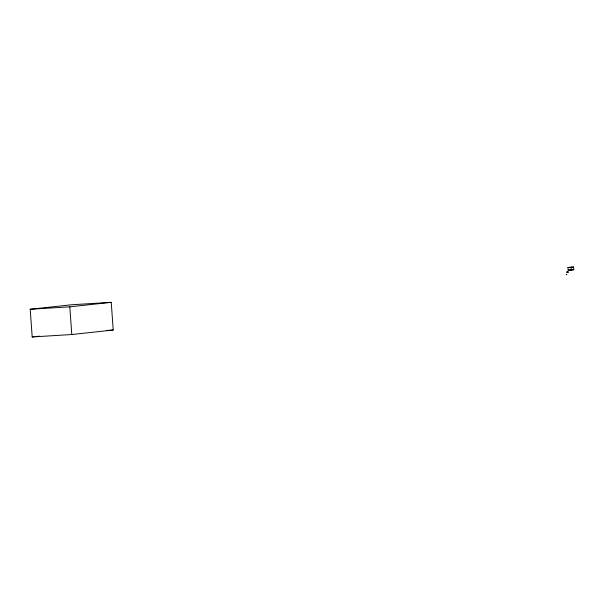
<?xml version="1.0" encoding="UTF-8"?>
<svg xmlns="http://www.w3.org/2000/svg" width="604" height="604" viewBox="0 0 604 604"><rect width="100%" height="100%" fill="white"/><g stroke="black" fill="none" stroke-linecap="round" stroke-linejoin="round"><path stroke-width="0.91" d="M30.2 309.263L71.642 304.763L111.242 302.325L113.227 330.033L71.785 334.525L32.186 336.964L30.2 309.263L69.8 306.824L111.242 302.325M567.956 267.497L573.611 267.036L573.8 269.716L571.316 269.988L568.145 270.177L567.956 267.497L573.611 267.036M568.145 270.177L573.8 269.716M566.967 271.913L567.466 271.86L567.005 272.449L566.967 271.913L568.092 271.815L567.639 272.412L568.092 271.815M566.242 274.465L566.801 274.42M32.186 336.964L34.028 336.768M35.87 336.564L39.554 336.164M567.005 272.449L568.138 272.351M566.258 274.729L566.824 274.684M106.78 330.426L113.227 330.033M571.12 267.3L571.316 269.988M69.8 306.824L71.785 334.525"/></g></svg>
